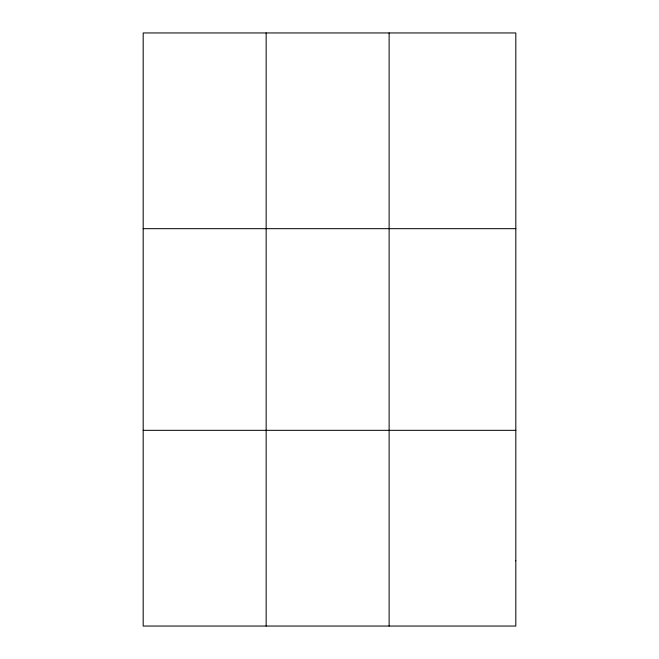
<?xml version="1.0" encoding="UTF-8"?>
<svg xmlns="http://www.w3.org/2000/svg" width="659" height="659" viewBox="0 0 659 659"><rect width="100%" height="100%" fill="white"/><g stroke="black" fill="none" stroke-linecap="round" stroke-linejoin="round"><path stroke-width="0.99" d="M266.154 626.05L266.154 32.95M389.123 626.05L389.123 32.95M143.184 228.673L515.816 228.673M143.184 430.327L515.816 430.327M515.816 560.809L515.816 626.05L143.184 626.05L143.184 32.95L515.816 32.95L515.816 560.809"/></g></svg>
